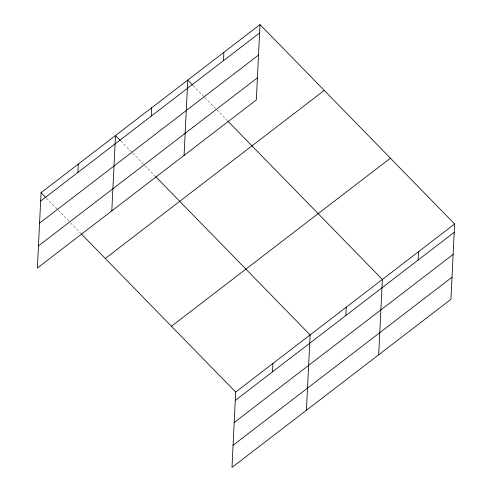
<?xml version="1.0" encoding="UTF-8"?>
<svg xmlns="http://www.w3.org/2000/svg" width="492" height="492" viewBox="0 0 492 492"><rect width="100%" height="100%" fill="white"/><g stroke="black" fill="none" stroke-linecap="round" stroke-linejoin="round"><path stroke-width="0.37" stroke-dasharray="2.46 1.84" d="M193.11 85.546L204.346 97.065M204.881 97.613L227.359 120.638M120.854 141.013L132.096 152.526M132.631 153.08L144.402 165.14M144.937 165.687L155.109 176.105M46.414 198.159L57.65 209.678M58.185 210.225L69.962 222.286M70.497 222.833L80.663 233.251"/><path stroke-width="0.74" d="M41.057 192.679L37.374 268.017L256.326 99.938L260.01 24.6L41.057 192.679L45.879 197.612M77.871 172.452L78.283 164.107M111.819 210.871L115.503 135.534L120.319 140.466M151.222 116.149L151.628 107.797M184.07 155.404L187.76 80.067L192.575 84.999M223.473 60.682L223.885 52.33M81.198 233.798L235.674 392.062L231.99 467.4L450.943 299.32L454.626 223.983L260.01 24.6M272.488 371.835L272.894 363.49M306.43 410.254L310.12 334.917L155.644 176.653M345.833 315.532L346.245 307.18M378.686 354.787L382.37 279.45L227.894 121.186M418.089 260.065L418.495 251.713M40.651 201.025L259.604 32.946M39.569 223.134L258.521 55.055M38.456 245.908L257.408 77.834M105.282 258.472L324.234 90.399M171.45 326.264L390.402 158.184M235.674 392.062L454.626 223.983M235.268 400.408L454.214 232.335M234.186 422.517L453.132 254.438M233.073 445.291L452.019 277.217"/></g></svg>
